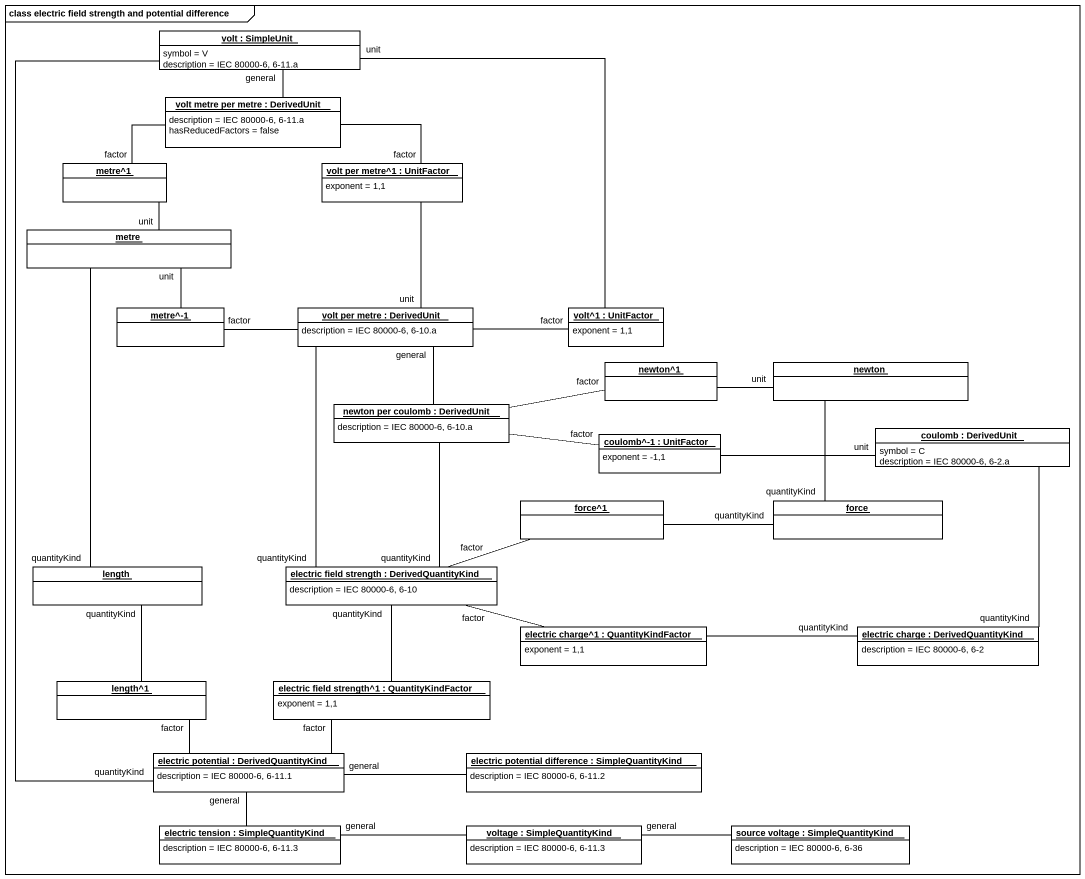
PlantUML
@startuml
mainframe class electric field strength and potential difference
hide circle
hide empty members
object "volt : SimpleUnit" as volt #FFFFFF {
  symbol = V
  description = IEC 80000-6, 6-11.a
}
object "volt metre per metre : DerivedUnit" as volt_metre_per_metre #FFFFFF {
  description = IEC 80000-6, 6-11.a
  hasReducedFactors = false
}
object "metre^1" as metre_1 #FFFFFF
object "volt per metre^1 : UnitFactor" as volt_per_metre_1 #FFFFFF {
  exponent = 1,1
}
object metre #FFFFFF
object "metre^-1" as metre_1_2 #FFFFFF
object "volt per metre : DerivedUnit" as volt_per_metre #FFFFFF {
  description = IEC 80000-6, 6-10.a
}
object "volt^1 : UnitFactor" as volt_1 #FFFFFF {
  exponent = 1,1
}
object "newton^1" as newton_1 #FFFFFF
object newton #FFFFFF
object "newton per coulomb : DerivedUnit" as newton_per_coulomb #FFFFFF {
  description = IEC 80000-6, 6-10.a
}
object "coulomb^-1 : UnitFactor" as coulomb_1 #FFFFFF {
  exponent = -1,1
}
object "coulomb : DerivedUnit" as coulomb #FFFFFF {
  symbol = C
  description = IEC 80000-6, 6-2.a
}
object "force^1" as force_1 #FFFFFF
object force #FFFFFF
object length #FFFFFF
object "electric field strength : DerivedQuantityKind" as electric_field_strength #FFFFFF {
  description = IEC 80000-6, 6-10
}
object "electric charge^1 : QuantityKindFactor" as electric_charge_1 #FFFFFF {
  exponent = 1,1
}
object "electric charge : DerivedQuantityKind" as electric_charge #FFFFFF {
  description = IEC 80000-6, 6-2
}
object "length^1" as length_1 #FFFFFF
object "electric field strength^1 : QuantityKindFactor" as electric_field_strength_1 #FFFFFF {
  exponent = 1,1
}
object "electric potential : DerivedQuantityKind" as electric_potential #FFFFFF {
  description = IEC 80000-6, 6-11.1
}
object "electric potential difference : SimpleQuantityKind" as electric_potential_2 #FFFFFF {
  description = IEC 80000-6, 6-11.2
}
object "electric tension : SimpleQuantityKind" as electric_tension #FFFFFF {
  description = IEC 80000-6, 6-11.3
}
object "voltage : SimpleQuantityKind" as voltage #FFFFFF {
  description = IEC 80000-6, 6-11.3
}
object "source voltage : SimpleQuantityKind" as source_voltage #FFFFFF {
  description = IEC 80000-6, 6-36
}
volt -- volt_metre_per_metre : general
volt -- volt_1 : unit
volt -- electric_potential : quantityKind
metre_1 -right- volt_metre_per_metre : factor
volt_per_metre_1 -left- volt_metre_per_metre : factor
metre -up- metre_1 : unit
metre -- metre_1_2 : unit
metre -- length : quantityKind
metre_1_2 -right- volt_per_metre : factor
volt_per_metre -up- volt_per_metre_1 : unit
volt_per_metre -- newton_per_coulomb : general
volt_per_metre -- electric_field_strength : quantityKind
volt_1 -left- volt_per_metre : factor
newton_1 -left- newton_per_coulomb : factor
newton -left- newton_1 : unit
newton -- force : quantityKind
newton_per_coulomb -- electric_field_strength : quantityKind
coulomb_1 -left- newton_per_coulomb : factor
coulomb -left- coulomb_1 : unit
coulomb -- electric_charge : quantityKind
force_1 -left- electric_field_strength : factor
force -left- force_1 : quantityKind
length -- length_1 : quantityKind
electric_field_strength -- electric_field_strength_1 : quantityKind
electric_charge_1 -left- electric_field_strength : factor
electric_charge -left- electric_charge_1 : quantityKind
length_1 -- electric_potential : factor
electric_field_strength_1 -left- electric_potential : factor
electric_potential_2 -left- electric_potential : general
electric_tension -up- electric_potential : general
voltage -left- electric_tension : general
source_voltage -left- voltage : general
@enduml
